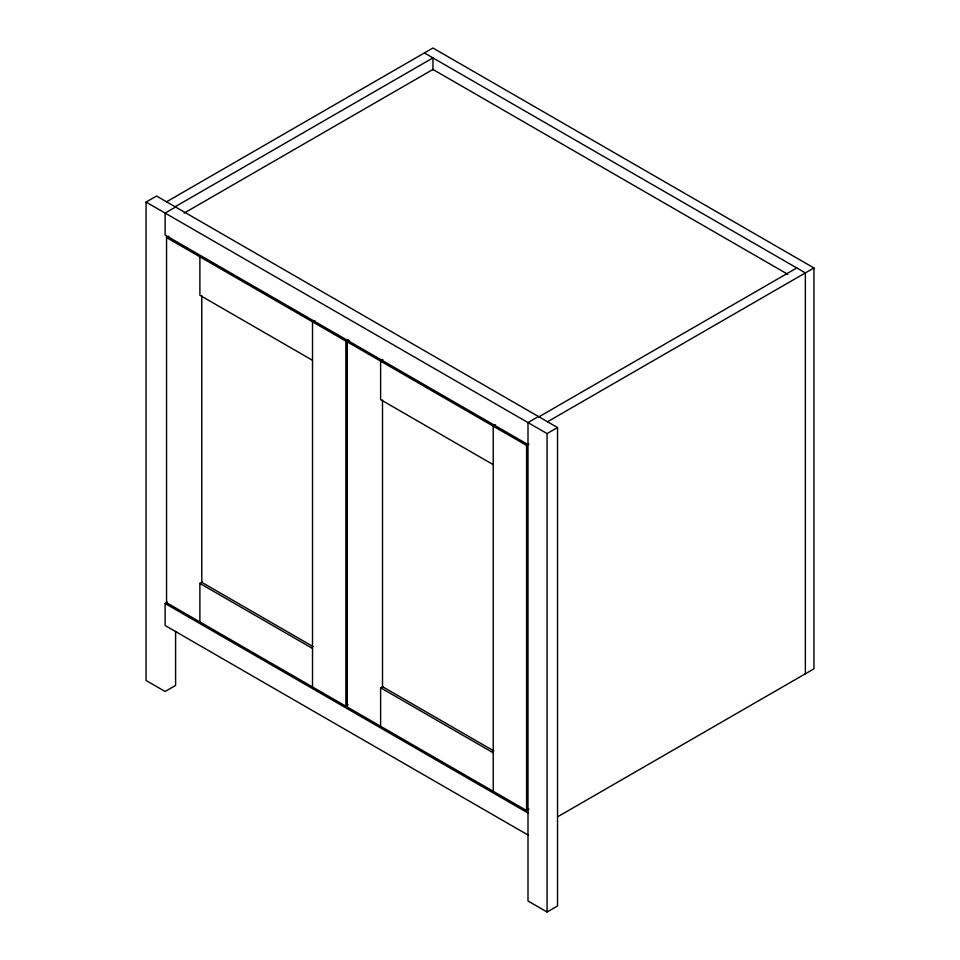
<?xml version="1.0" encoding="UTF-8"?>
<svg xmlns="http://www.w3.org/2000/svg" width="960" height="960" viewBox="0 0 960 960"><rect width="100%" height="100%" fill="white"/><g stroke="black" fill="none" stroke-linecap="round" stroke-linejoin="round"><path stroke-width="1.44" d="M175.596 631.452L175.596 685.44L165.12 691.488L146.064 680.496L146.064 202.08L156.552 196.032L557.532 427.536L557.532 905.952L547.056 912L528 901.008L528 422.592L538.476 416.544M166.548 201.804L432.948 48L813.936 267.96L813.936 668.832L557.892 816.66M175.116 206.76L432.948 57.9L432.948 69.864M175.596 207.024L165.12 213.084L165.12 235.08L528 444.588M184.188 213.072L432.948 69.444L787.728 274.272M348.18 704.856L345.852 706.2L166.548 602.688L166.548 237.552L168.876 236.208M314.844 320.472L312.516 321.816L312.516 686.952M166.548 237.552L345.852 341.064L348.18 339.72M528.9 809.196L526.572 810.54L347.28 707.028L347.28 341.892L349.608 340.548M382.944 359.796L380.616 361.14L380.616 399.636L493.236 464.652M528 835.008L165.12 625.5L165.12 603.504L167.448 602.16M199.884 621.924L199.884 583.44L202.212 582.096M495.564 424.824L493.236 426.168L493.236 791.292M538.956 416.808L796.788 267.96M547.524 421.764L813.936 267.96M347.28 341.892L526.572 445.404L528.9 444.06M146.064 202.08L547.056 433.584L557.532 427.536M380.616 726.276L380.616 687.78L382.944 686.436M424.38 52.944L805.356 272.904L805.356 673.788M312.516 360.312L199.884 295.284L199.884 256.8M313.116 646.62L201.792 582.336L201.792 295.68M493.848 750.96L382.512 686.676L382.512 400.02M199.884 583.44L312.516 648.456M380.616 687.78L493.236 752.808M165.12 603.504L528 813.012M547.056 433.584L547.056 912M526.572 445.404L526.572 810.54M345.852 341.064L345.852 706.2"/></g></svg>
